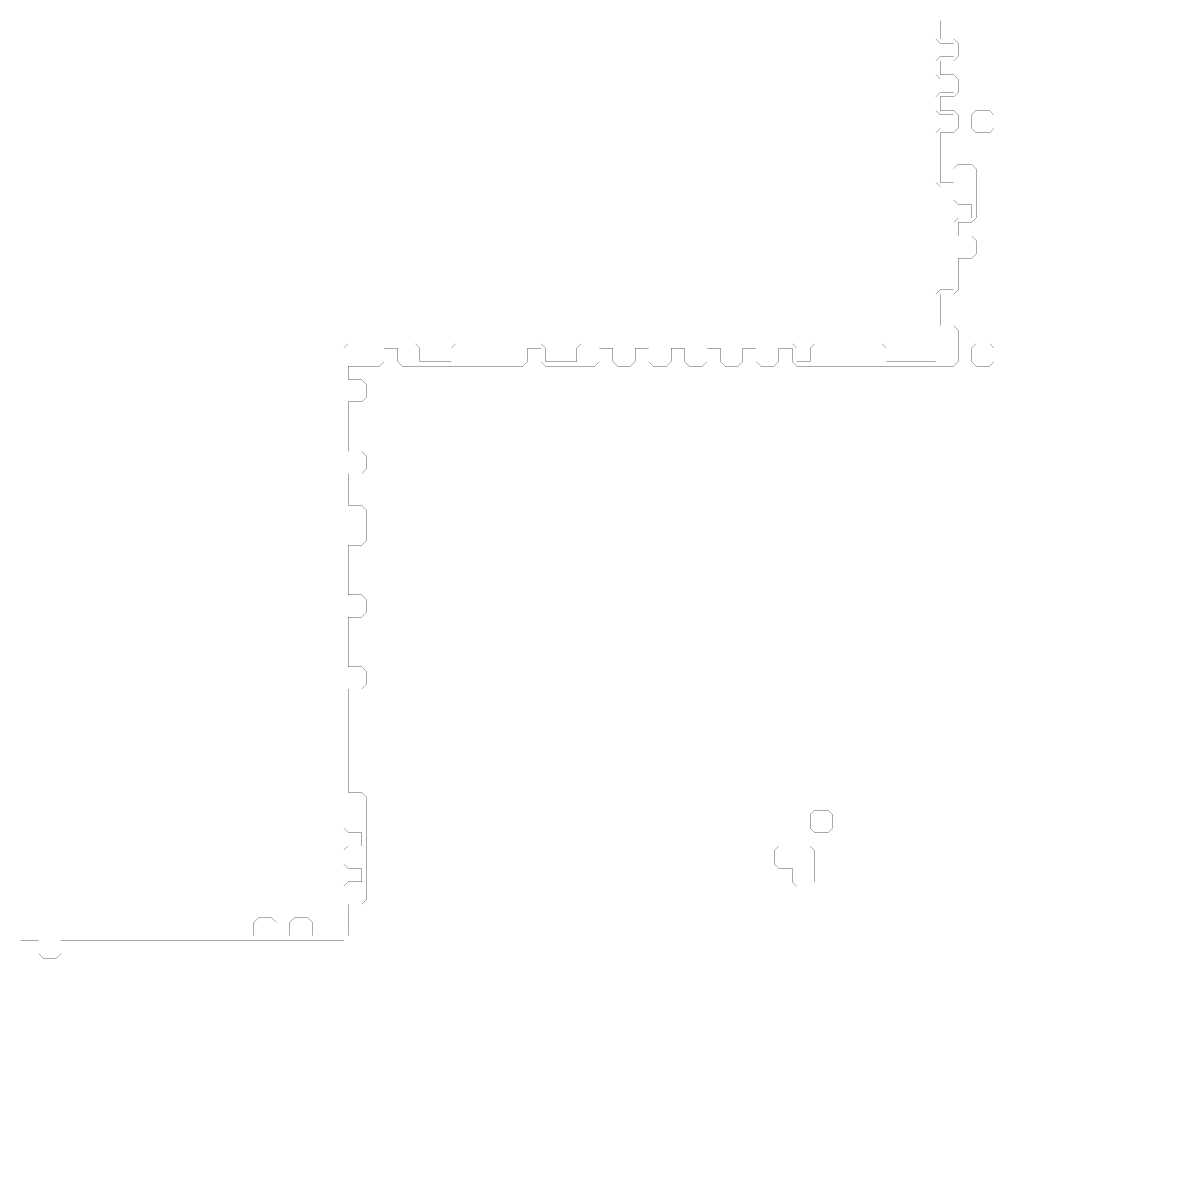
# Model space of a CAD drawing. Header units: metres. Extents: x 0 to 4990, y -4990 to 0.
# Drawn here: x 2495 to 4990, y -4990 to -2495 of the extents above; entities that cross this region are included whole.
import ezdxf

# ---------------------------------------------------------------- set-up
doc = ezdxf.new("R2010")
doc.units = ezdxf.units.M
doc.layers.add('conductor', color=1, linetype='Continuous')
doc.layers.add('substrate', color=5, linetype='Continuous')

msp = doc.modelspace()

# ---------------------------------------------------------------- linework, layer by layer
at = {"layer": 'conductor', "const_width": 0.5}
msp.add_lwpolyline([(2490.234375, -4482.421875), (2500, -4482.421875), (2509.765625, -4482.421875), (2519.53125, -4482.421875), (2529.296875, -4482.421875), (2539.0625, -4482.421875), (2548.828125, -4482.421875), (2558.59375, -4482.421875), (2568.359375, -4482.421875), (2578.125, -4482.421875), (2587.890625, -4482.421875), (2597.65625, -4482.421875), (2607.421875, -4482.421875), (2617.1875, -4482.421875), (2626.953125, -4482.421875), (2636.71875, -4482.421875), (2646.484375, -4482.421875), (2656.25, -4482.421875), (2666.015625, -4482.421875), (2675.78125, -4482.421875), (2685.546875, -4482.421875), (2695.3125, -4482.421875), (2705.078125, -4482.421875), (2714.84375, -4482.421875), (2724.609375, -4482.421875), (2734.375, -4482.421875), (2744.140625, -4482.421875), (2753.90625, -4482.421875), (2763.671875, -4482.421875), (2773.4375, -4482.421875), (2783.203125, -4482.421875), (2792.96875, -4482.421875), (2802.734375, -4482.421875), (2812.5, -4482.421875), (2822.265625, -4482.421875), (2832.03125, -4482.421875), (2841.796875, -4482.421875), (2851.5625, -4482.421875), (2861.328125, -4482.421875), (2871.09375, -4482.421875), (2880.859375, -4482.421875), (2890.625, -4482.421875), (2900.390625, -4482.421875), (2910.15625, -4482.421875), (2919.921875, -4482.421875), (2929.6875, -4482.421875), (2939.453125, -4482.421875), (2949.21875, -4482.421875), (2958.984375, -4482.421875), (2968.75, -4482.421875), (2978.515625, -4482.421875), (2988.28125, -4482.421875), (2998.046875, -4482.421875), (2998.046875, -4472.65625), (2998.046875, -4462.890625), (2998.046875, -4453.125), (3007.8125, -4443.359375), (3017.578125, -4443.359375), (3027.34375, -4443.359375), (3037.109375, -4443.359375), (3046.875, -4453.125), (3046.875, -4462.890625), (3046.875, -4472.65625), (3046.875, -4482.421875), (3056.640625, -4482.421875), (3066.40625, -4482.421875), (3076.171875, -4482.421875), (3076.171875, -4472.65625), (3076.171875, -4462.890625), (3076.171875, -4453.125), (3085.9375, -4443.359375), (3095.703125, -4443.359375), (3105.46875, -4443.359375), (3115.234375, -4443.359375), (3125, -4453.125), (3125, -4462.890625), (3125, -4472.65625), (3125, -4482.421875), (3134.765625, -4482.421875), (3144.53125, -4482.421875), (3154.296875, -4482.421875), (3164.0625, -4482.421875), (3173.828125, -4482.421875), (3183.59375, -4482.421875), (3193.359375, -4482.421875), (3193.359375, -4472.65625), (3193.359375, -4462.890625), (3193.359375, -4453.125), (3193.359375, -4443.359375), (3193.359375, -4433.59375), (3193.359375, -4423.828125), (3193.359375, -4414.0625), (3193.359375, -4404.296875), (3193.359375, -4394.53125), (3193.359375, -4384.765625), (3193.359375, -4375), (3203.125, -4365.234375), (3212.890625, -4365.234375), (3222.65625, -4365.234375), (3232.421875, -4365.234375), (3232.421875, -4355.46875), (3232.421875, -4345.703125), (3232.421875, -4335.9375), (3222.65625, -4335.9375), (3212.890625, -4335.9375), (3203.125, -4335.9375), (3193.359375, -4326.171875), (3193.359375, -4316.40625), (3193.359375, -4306.640625), (3193.359375, -4296.875), (3203.125, -4287.109375), (3212.890625, -4287.109375), (3222.65625, -4287.109375), (3232.421875, -4287.109375), (3232.421875, -4277.34375), (3232.421875, -4267.578125), (3232.421875, -4257.8125), (3222.65625, -4257.8125), (3212.890625, -4257.8125), (3203.125, -4257.8125), (3193.359375, -4248.046875), (3193.359375, -4238.28125), (3193.359375, -4228.515625), (3193.359375, -4218.75), (3193.359375, -4208.984375), (3193.359375, -4199.21875), (3193.359375, -4189.453125), (3193.359375, -4179.6875), (3193.359375, -4169.921875), (3193.359375, -4160.15625), (3193.359375, -4150.390625), (3193.359375, -4140.625), (3193.359375, -4130.859375), (3193.359375, -4121.09375), (3193.359375, -4111.328125), (3193.359375, -4101.5625), (3193.359375, -4091.796875), (3193.359375, -4082.03125), (3193.359375, -4072.265625), (3193.359375, -4062.5), (3193.359375, -4052.734375), (3193.359375, -4042.96875), (3193.359375, -4033.203125), (3193.359375, -4023.4375), (3193.359375, -4013.671875), (3193.359375, -4003.90625), (3193.359375, -3994.140625), (3193.359375, -3984.375), (3193.359375, -3974.609375), (3193.359375, -3964.84375), (3193.359375, -3955.078125), (3193.359375, -3945.3125), (3193.359375, -3935.546875), (3193.359375, -3925.78125), (3193.359375, -3916.015625), (3193.359375, -3906.25), (3193.359375, -3896.484375), (3193.359375, -3886.71875), (3193.359375, -3876.953125), (3193.359375, -3867.1875), (3193.359375, -3857.421875), (3193.359375, -3847.65625), (3193.359375, -3837.890625), (3193.359375, -3828.125), (3193.359375, -3818.359375), (3193.359375, -3808.59375), (3193.359375, -3798.828125), (3193.359375, -3789.0625), (3193.359375, -3779.296875), (3193.359375, -3769.53125), (3193.359375, -3759.765625), (3193.359375, -3750), (3193.359375, -3740.234375), (3193.359375, -3730.46875), (3193.359375, -3720.703125), (3193.359375, -3710.9375), (3193.359375, -3701.171875), (3193.359375, -3691.40625), (3193.359375, -3681.640625), (3193.359375, -3671.875), (3193.359375, -3662.109375), (3193.359375, -3652.34375), (3193.359375, -3642.578125), (3193.359375, -3632.8125), (3193.359375, -3623.046875), (3193.359375, -3613.28125), (3193.359375, -3603.515625), (3193.359375, -3593.75), (3193.359375, -3583.984375), (3193.359375, -3574.21875), (3193.359375, -3564.453125), (3193.359375, -3554.6875), (3193.359375, -3544.921875), (3193.359375, -3535.15625), (3193.359375, -3525.390625), (3193.359375, -3515.625), (3193.359375, -3505.859375), (3193.359375, -3496.09375), (3193.359375, -3486.328125), (3193.359375, -3476.5625), (3193.359375, -3466.796875), (3193.359375, -3457.03125), (3193.359375, -3447.265625), (3193.359375, -3437.5), (3193.359375, -3427.734375), (3193.359375, -3417.96875), (3193.359375, -3408.203125), (3193.359375, -3398.4375), (3193.359375, -3388.671875), (3193.359375, -3378.90625), (3193.359375, -3369.140625), (3193.359375, -3359.375), (3193.359375, -3349.609375), (3193.359375, -3339.84375), (3193.359375, -3330.078125), (3193.359375, -3320.3125), (3193.359375, -3310.546875), (3193.359375, -3300.78125), (3193.359375, -3291.015625), (3193.359375, -3281.25), (3193.359375, -3271.484375), (3193.359375, -3261.71875), (3193.359375, -3251.953125), (3193.359375, -3242.1875), (3193.359375, -3232.421875), (3193.359375, -3222.65625), (3193.359375, -3212.890625), (3193.359375, -3203.125), (3203.125, -3193.359375), (3212.890625, -3193.359375), (3222.65625, -3193.359375), (3232.421875, -3193.359375), (3242.1875, -3193.359375), (3251.953125, -3193.359375), (3261.71875, -3193.359375), (3271.484375, -3193.359375), (3281.25, -3193.359375), (3291.015625, -3193.359375), (3300.78125, -3193.359375), (3310.546875, -3193.359375), (3320.3125, -3193.359375), (3330.078125, -3193.359375), (3339.84375, -3193.359375), (3349.609375, -3193.359375), (3359.375, -3203.125), (3359.375, -3212.890625), (3359.375, -3222.65625), (3359.375, -3232.421875), (3369.140625, -3232.421875), (3378.90625, -3232.421875), (3388.671875, -3232.421875), (3398.4375, -3232.421875), (3408.203125, -3232.421875), (3417.96875, -3232.421875), (3427.734375, -3232.421875), (3427.734375, -3222.65625), (3427.734375, -3212.890625), (3427.734375, -3203.125), (3437.5, -3193.359375), (3447.265625, -3193.359375), (3457.03125, -3193.359375), (3466.796875, -3193.359375), (3476.5625, -3193.359375), (3486.328125, -3193.359375), (3496.09375, -3193.359375), (3505.859375, -3193.359375), (3515.625, -3193.359375), (3525.390625, -3193.359375), (3535.15625, -3193.359375), (3544.921875, -3193.359375), (3554.6875, -3193.359375), (3564.453125, -3193.359375), (3574.21875, -3193.359375), (3583.984375, -3193.359375), (3593.75, -3193.359375), (3603.515625, -3193.359375), (3613.28125, -3193.359375), (3623.046875, -3193.359375), (3632.8125, -3203.125), (3632.8125, -3212.890625), (3632.8125, -3222.65625), (3632.8125, -3232.421875), (3642.578125, -3232.421875), (3652.34375, -3232.421875), (3662.109375, -3232.421875), (3671.875, -3232.421875), (3681.640625, -3232.421875), (3691.40625, -3232.421875), (3701.171875, -3232.421875), (3701.171875, -3222.65625), (3701.171875, -3212.890625), (3701.171875, -3203.125), (3710.9375, -3193.359375), (3720.703125, -3193.359375), (3730.46875, -3193.359375), (3740.234375, -3193.359375), (3750, -3193.359375), (3759.765625, -3193.359375), (3769.53125, -3193.359375), (3779.296875, -3193.359375), (3789.0625, -3193.359375), (3798.828125, -3193.359375), (3808.59375, -3193.359375), (3818.359375, -3193.359375), (3828.125, -3193.359375), (3837.890625, -3193.359375), (3847.65625, -3193.359375), (3857.421875, -3193.359375), (3867.1875, -3193.359375), (3876.953125, -3193.359375), (3886.71875, -3193.359375), (3896.484375, -3193.359375), (3906.25, -3193.359375), (3916.015625, -3193.359375), (3925.78125, -3193.359375), (3935.546875, -3193.359375), (3945.3125, -3193.359375), (3955.078125, -3193.359375), (3964.84375, -3193.359375), (3974.609375, -3193.359375), (3984.375, -3193.359375), (3994.140625, -3193.359375), (4003.90625, -3193.359375), (4013.671875, -3193.359375), (4023.4375, -3193.359375), (4033.203125, -3193.359375), (4042.96875, -3193.359375), (4052.734375, -3193.359375), (4062.5, -3193.359375), (4072.265625, -3193.359375), (4082.03125, -3193.359375), (4091.796875, -3193.359375), (4101.5625, -3193.359375), (4111.328125, -3193.359375), (4121.09375, -3193.359375), (4130.859375, -3193.359375), (4140.625, -3193.359375), (4150.390625, -3193.359375), (4160.15625, -3193.359375), (4169.921875, -3193.359375), (4179.6875, -3203.125), (4179.6875, -3212.890625), (4179.6875, -3222.65625), (4179.6875, -3232.421875), (4189.453125, -3232.421875), (4199.21875, -3232.421875), (4208.984375, -3232.421875), (4208.984375, -3222.65625), (4208.984375, -3212.890625), (4208.984375, -3203.125), (4218.75, -3193.359375), (4228.515625, -3193.359375), (4238.28125, -3193.359375), (4248.046875, -3193.359375), (4257.8125, -3193.359375), (4267.578125, -3193.359375), (4277.34375, -3193.359375), (4287.109375, -3193.359375), (4296.875, -3193.359375), (4306.640625, -3193.359375), (4316.40625, -3193.359375), (4326.171875, -3193.359375), (4335.9375, -3193.359375), (4345.703125, -3193.359375), (4355.46875, -3193.359375), (4365.234375, -3193.359375), (4375, -3203.125), (4375, -3212.890625), (4375, -3222.65625), (4375, -3232.421875), (4384.765625, -3232.421875), (4394.53125, -3232.421875), (4404.296875, -3232.421875), (4414.0625, -3232.421875), (4423.828125, -3232.421875), (4433.59375, -3232.421875), (4443.359375, -3232.421875), (4453.125, -3232.421875), (4462.890625, -3232.421875), (4472.65625, -3232.421875), (4482.421875, -3232.421875), (4482.421875, -3222.65625), (4482.421875, -3212.890625), (4482.421875, -3203.125), (4482.421875, -3193.359375), (4482.421875, -3183.59375), (4482.421875, -3173.828125), (4482.421875, -3164.0625), (4482.421875, -3154.296875), (4482.421875, -3144.53125), (4482.421875, -3134.765625), (4482.421875, -3125), (4482.421875, -3115.234375), (4482.421875, -3105.46875), (4482.421875, -3095.703125), (4482.421875, -3085.9375), (4492.1875, -3076.171875), (4501.953125, -3076.171875), (4511.71875, -3076.171875), (4521.484375, -3076.171875), (4521.484375, -3066.40625), (4521.484375, -3056.640625), (4521.484375, -3046.875), (4521.484375, -3037.109375), (4521.484375, -3027.34375), (4521.484375, -3017.578125), (4521.484375, -3007.8125), (4521.484375, -2998.046875), (4521.484375, -2988.28125), (4521.484375, -2978.515625), (4521.484375, -2968.75), (4521.484375, -2958.984375), (4521.484375, -2949.21875), (4521.484375, -2939.453125), (4521.484375, -2929.6875), (4531.25, -2919.921875), (4541.015625, -2919.921875), (4550.78125, -2919.921875), (4560.546875, -2919.921875), (4560.546875, -2910.15625), (4560.546875, -2900.390625), (4560.546875, -2890.625), (4550.78125, -2890.625), (4541.015625, -2890.625), (4531.25, -2890.625), (4521.484375, -2880.859375), (4521.484375, -2871.09375), (4521.484375, -2861.328125), (4521.484375, -2851.5625), (4511.71875, -2851.5625), (4501.953125, -2851.5625), (4492.1875, -2851.5625), (4482.421875, -2841.796875), (4482.421875, -2832.03125), (4482.421875, -2822.265625), (4482.421875, -2812.5), (4482.421875, -2802.734375), (4482.421875, -2792.96875), (4482.421875, -2783.203125), (4482.421875, -2773.4375), (4482.421875, -2763.671875), (4482.421875, -2753.90625), (4482.421875, -2744.140625), (4482.421875, -2734.375), (4492.1875, -2724.609375), (4501.953125, -2724.609375), (4511.71875, -2724.609375), (4521.484375, -2724.609375), (4521.484375, -2714.84375), (4521.484375, -2705.078125), (4521.484375, -2695.3125), (4511.71875, -2695.3125), (4501.953125, -2695.3125), (4492.1875, -2695.3125), (4482.421875, -2685.546875), (4482.421875, -2675.78125), (4482.421875, -2666.015625), (4482.421875, -2656.25), (4492.1875, -2646.484375), (4501.953125, -2646.484375), (4511.71875, -2646.484375), (4521.484375, -2646.484375), (4521.484375, -2636.71875), (4521.484375, -2626.953125), (4521.484375, -2617.1875), (4511.71875, -2617.1875), (4501.953125, -2617.1875), (4492.1875, -2617.1875), (4482.421875, -2607.421875), (4482.421875, -2597.65625), (4482.421875, -2587.890625), (4482.421875, -2578.125), (4492.1875, -2568.359375), (4501.953125, -2568.359375), (4511.71875, -2568.359375), (4521.484375, -2568.359375), (4521.484375, -2558.59375), (4521.484375, -2548.828125), (4521.484375, -2539.0625), (4511.71875, -2539.0625), (4501.953125, -2539.0625), (4492.1875, -2539.0625), (4482.421875, -2529.296875), (4482.421875, -2519.53125), (4482.421875, -2509.765625), (4482.421875, -2500), (4482.421875, -2490.234375)], dxfattribs=at)
at = {"layer": 'substrate', "const_width": 0.5}
for points in [[(2490.234375, -4990.234375), (2500, -4990.234375), (2509.765625, -4990.234375), (2519.53125, -4990.234375), (2529.296875, -4990.234375), (2539.0625, -4990.234375), (2548.828125, -4990.234375), (2558.59375, -4990.234375), (2568.359375, -4990.234375), (2578.125, -4990.234375), (2587.890625, -4990.234375), (2597.65625, -4990.234375), (2607.421875, -4990.234375), (2617.1875, -4990.234375), (2626.953125, -4990.234375), (2636.71875, -4990.234375), (2646.484375, -4990.234375), (2656.25, -4990.234375), (2666.015625, -4990.234375), (2675.78125, -4990.234375), (2685.546875, -4990.234375), (2695.3125, -4990.234375), (2705.078125, -4990.234375), (2714.84375, -4990.234375), (2724.609375, -4990.234375), (2734.375, -4990.234375), (2744.140625, -4990.234375), (2753.90625, -4990.234375), (2763.671875, -4990.234375), (2773.4375, -4990.234375), (2783.203125, -4990.234375), (2792.96875, -4990.234375), (2802.734375, -4990.234375), (2812.5, -4990.234375), (2822.265625, -4990.234375), (2832.03125, -4990.234375), (2841.796875, -4990.234375), (2851.5625, -4990.234375), (2861.328125, -4990.234375), (2871.09375, -4990.234375), (2880.859375, -4990.234375), (2890.625, -4990.234375), (2900.390625, -4990.234375), (2910.15625, -4990.234375), (2919.921875, -4990.234375), (2929.6875, -4990.234375), (2939.453125, -4990.234375), (2949.21875, -4990.234375), (2958.984375, -4990.234375), (2968.75, -4990.234375), (2978.515625, -4990.234375), (2988.28125, -4990.234375), (2998.046875, -4990.234375), (3007.8125, -4990.234375), (3017.578125, -4990.234375), (3027.34375, -4990.234375), (3037.109375, -4990.234375), (3046.875, -4990.234375), (3056.640625, -4990.234375), (3066.40625, -4990.234375), (3076.171875, -4990.234375), (3085.9375, -4990.234375), (3095.703125, -4990.234375), (3105.46875, -4990.234375), (3115.234375, -4990.234375), (3125, -4990.234375), (3134.765625, -4990.234375), (3144.53125, -4990.234375), (3154.296875, -4990.234375), (3164.0625, -4990.234375), (3173.828125, -4990.234375), (3183.59375, -4990.234375), (3193.359375, -4990.234375), (3203.125, -4990.234375), (3212.890625, -4990.234375), (3222.65625, -4990.234375), (3232.421875, -4990.234375), (3242.1875, -4990.234375), (3251.953125, -4990.234375), (3261.71875, -4990.234375), (3271.484375, -4990.234375), (3281.25, -4990.234375), (3291.015625, -4990.234375), (3300.78125, -4990.234375), (3310.546875, -4990.234375), (3320.3125, -4990.234375), (3330.078125, -4990.234375), (3339.84375, -4990.234375), (3349.609375, -4990.234375), (3359.375, -4990.234375), (3369.140625, -4990.234375), (3378.90625, -4990.234375), (3388.671875, -4990.234375), (3398.4375, -4990.234375), (3408.203125, -4990.234375), (3417.96875, -4990.234375), (3427.734375, -4990.234375), (3437.5, -4990.234375), (3447.265625, -4990.234375), (3457.03125, -4990.234375), (3466.796875, -4990.234375), (3476.5625, -4990.234375), (3486.328125, -4990.234375), (3496.09375, -4990.234375), (3505.859375, -4990.234375), (3515.625, -4990.234375), (3525.390625, -4990.234375), (3535.15625, -4990.234375), (3544.921875, -4990.234375), (3554.6875, -4990.234375), (3564.453125, -4990.234375), (3574.21875, -4990.234375), (3583.984375, -4990.234375), (3593.75, -4990.234375), (3603.515625, -4990.234375), (3613.28125, -4990.234375), (3623.046875, -4990.234375), (3632.8125, -4990.234375), (3642.578125, -4990.234375), (3652.34375, -4990.234375), (3662.109375, -4990.234375), (3671.875, -4990.234375), (3681.640625, -4990.234375), (3691.40625, -4990.234375), (3701.171875, -4990.234375), (3710.9375, -4990.234375), (3720.703125, -4990.234375), (3730.46875, -4990.234375), (3740.234375, -4990.234375), (3750, -4990.234375), (3759.765625, -4990.234375), (3769.53125, -4990.234375), (3779.296875, -4990.234375), (3789.0625, -4990.234375), (3798.828125, -4990.234375), (3808.59375, -4990.234375), (3818.359375, -4990.234375), (3828.125, -4990.234375), (3837.890625, -4990.234375), (3847.65625, -4990.234375), (3857.421875, -4990.234375), (3867.1875, -4990.234375), (3876.953125, -4990.234375), (3886.71875, -4990.234375), (3896.484375, -4990.234375), (3906.25, -4990.234375), (3916.015625, -4990.234375), (3925.78125, -4990.234375), (3935.546875, -4990.234375), (3945.3125, -4990.234375), (3955.078125, -4990.234375), (3964.84375, -4990.234375), (3974.609375, -4990.234375), (3984.375, -4990.234375), (3994.140625, -4990.234375), (4003.90625, -4990.234375), (4013.671875, -4990.234375), (4023.4375, -4990.234375), (4033.203125, -4990.234375), (4042.96875, -4990.234375), (4052.734375, -4990.234375), (4062.5, -4990.234375), (4072.265625, -4990.234375), (4082.03125, -4990.234375), (4091.796875, -4990.234375), (4101.5625, -4990.234375), (4111.328125, -4990.234375), (4121.09375, -4990.234375), (4130.859375, -4990.234375), (4140.625, -4990.234375), (4150.390625, -4990.234375), (4160.15625, -4990.234375), (4169.921875, -4990.234375), (4179.6875, -4990.234375), (4189.453125, -4990.234375), (4199.21875, -4990.234375), (4208.984375, -4990.234375), (4218.75, -4990.234375), (4228.515625, -4990.234375), (4238.28125, -4990.234375), (4248.046875, -4990.234375), (4257.8125, -4990.234375), (4267.578125, -4990.234375), (4277.34375, -4990.234375), (4287.109375, -4990.234375), (4296.875, -4990.234375), (4306.640625, -4990.234375), (4316.40625, -4990.234375), (4326.171875, -4990.234375), (4335.9375, -4990.234375), (4345.703125, -4990.234375), (4355.46875, -4990.234375), (4365.234375, -4990.234375), (4375, -4990.234375), (4384.765625, -4990.234375), (4394.53125, -4990.234375), (4404.296875, -4990.234375), (4414.0625, -4990.234375), (4423.828125, -4990.234375), (4433.59375, -4990.234375), (4443.359375, -4990.234375), (4453.125, -4990.234375), (4462.890625, -4990.234375), (4472.65625, -4990.234375), (4482.421875, -4990.234375), (4492.1875, -4990.234375), (4501.953125, -4990.234375), (4511.71875, -4990.234375), (4521.484375, -4990.234375), (4531.25, -4990.234375), (4541.015625, -4990.234375), (4550.78125, -4990.234375), (4560.546875, -4990.234375), (4570.3125, -4990.234375), (4580.078125, -4990.234375), (4589.84375, -4990.234375), (4599.609375, -4990.234375), (4609.375, -4990.234375), (4619.140625, -4990.234375), (4628.90625, -4990.234375), (4638.671875, -4990.234375), (4648.4375, -4990.234375), (4658.203125, -4990.234375), (4667.96875, -4990.234375), (4677.734375, -4990.234375), (4687.5, -4990.234375), (4697.265625, -4990.234375), (4707.03125, -4990.234375), (4716.796875, -4990.234375), (4726.5625, -4990.234375), (4736.328125, -4990.234375), (4746.09375, -4990.234375), (4755.859375, -4990.234375), (4765.625, -4990.234375), (4775.390625, -4990.234375), (4785.15625, -4990.234375), (4794.921875, -4990.234375), (4804.6875, -4990.234375), (4814.453125, -4990.234375), (4824.21875, -4990.234375), (4833.984375, -4990.234375), (4843.75, -4990.234375), (4853.515625, -4990.234375), (4863.28125, -4990.234375), (4873.046875, -4990.234375), (4882.8125, -4990.234375), (4892.578125, -4990.234375), (4902.34375, -4990.234375), (4912.109375, -4990.234375), (4921.875, -4990.234375), (4931.640625, -4990.234375), (4941.40625, -4990.234375), (4951.171875, -4990.234375), (4960.9375, -4990.234375), (4970.703125, -4990.234375), (4980.46875, -4990.234375), (4990.234375, -4990.234375), (4990.234375, -4980.46875), (4990.234375, -4970.703125), (4990.234375, -4960.9375), (4990.234375, -4951.171875), (4990.234375, -4941.40625), (4990.234375, -4931.640625), (4990.234375, -4921.875), (4990.234375, -4912.109375), (4990.234375, -4902.34375), (4990.234375, -4892.578125), (4990.234375, -4882.8125), (4990.234375, -4873.046875), (4990.234375, -4863.28125), (4990.234375, -4853.515625), (4990.234375, -4843.75), (4990.234375, -4833.984375), (4990.234375, -4824.21875), (4990.234375, -4814.453125), (4990.234375, -4804.6875), (4990.234375, -4794.921875), (4990.234375, -4785.15625), (4990.234375, -4775.390625), (4990.234375, -4765.625), (4990.234375, -4755.859375), (4990.234375, -4746.09375), (4990.234375, -4736.328125), (4990.234375, -4726.5625), (4990.234375, -4716.796875), (4990.234375, -4707.03125), (4990.234375, -4697.265625), (4990.234375, -4687.5), (4990.234375, -4677.734375), (4990.234375, -4667.96875), (4990.234375, -4658.203125), (4990.234375, -4648.4375), (4990.234375, -4638.671875), (4990.234375, -4628.90625), (4990.234375, -4619.140625), (4990.234375, -4609.375), (4990.234375, -4599.609375), (4990.234375, -4589.84375), (4990.234375, -4580.078125), (4990.234375, -4570.3125), (4990.234375, -4560.546875), (4990.234375, -4550.78125), (4990.234375, -4541.015625), (4990.234375, -4531.25), (4990.234375, -4521.484375), (4990.234375, -4511.71875), (4990.234375, -4501.953125), (4990.234375, -4492.1875), (4990.234375, -4482.421875), (4990.234375, -4472.65625), (4990.234375, -4462.890625), (4990.234375, -4453.125), (4990.234375, -4443.359375), (4990.234375, -4433.59375), (4990.234375, -4423.828125), (4990.234375, -4414.0625), (4990.234375, -4404.296875), (4990.234375, -4394.53125), (4990.234375, -4384.765625), (4990.234375, -4375), (4990.234375, -4365.234375), (4990.234375, -4355.46875), (4990.234375, -4345.703125), (4990.234375, -4335.9375), (4990.234375, -4326.171875), (4990.234375, -4316.40625), (4990.234375, -4306.640625), (4990.234375, -4296.875), (4990.234375, -4287.109375), (4990.234375, -4277.34375), (4990.234375, -4267.578125), (4990.234375, -4257.8125), (4990.234375, -4248.046875), (4990.234375, -4238.28125), (4990.234375, -4228.515625), (4990.234375, -4218.75), (4990.234375, -4208.984375), (4990.234375, -4199.21875), (4990.234375, -4189.453125), (4990.234375, -4179.6875), (4990.234375, -4169.921875), (4990.234375, -4160.15625), (4990.234375, -4150.390625), (4990.234375, -4140.625), (4990.234375, -4130.859375), (4990.234375, -4121.09375), (4990.234375, -4111.328125), (4990.234375, -4101.5625), (4990.234375, -4091.796875), (4990.234375, -4082.03125), (4990.234375, -4072.265625), (4990.234375, -4062.5), (4990.234375, -4052.734375), (4990.234375, -4042.96875), (4990.234375, -4033.203125), (4990.234375, -4023.4375), (4990.234375, -4013.671875), (4990.234375, -4003.90625), (4990.234375, -3994.140625), (4990.234375, -3984.375), (4990.234375, -3974.609375), (4990.234375, -3964.84375), (4990.234375, -3955.078125), (4990.234375, -3945.3125), (4990.234375, -3935.546875), (4990.234375, -3925.78125), (4990.234375, -3916.015625), (4990.234375, -3906.25), (4990.234375, -3896.484375), (4990.234375, -3886.71875), (4990.234375, -3876.953125), (4990.234375, -3867.1875), (4990.234375, -3857.421875), (4990.234375, -3847.65625), (4990.234375, -3837.890625), (4990.234375, -3828.125), (4990.234375, -3818.359375), (4990.234375, -3808.59375), (4990.234375, -3798.828125), (4990.234375, -3789.0625), (4990.234375, -3779.296875), (4990.234375, -3769.53125), (4990.234375, -3759.765625), (4990.234375, -3750), (4990.234375, -3740.234375), (4990.234375, -3730.46875), (4990.234375, -3720.703125), (4990.234375, -3710.9375), (4990.234375, -3701.171875), (4990.234375, -3691.40625), (4990.234375, -3681.640625), (4990.234375, -3671.875), (4990.234375, -3662.109375), (4990.234375, -3652.34375), (4990.234375, -3642.578125), (4990.234375, -3632.8125), (4990.234375, -3623.046875), (4990.234375, -3613.28125), (4990.234375, -3603.515625), (4990.234375, -3593.75), (4990.234375, -3583.984375), (4990.234375, -3574.21875), (4990.234375, -3564.453125), (4990.234375, -3554.6875), (4990.234375, -3544.921875), (4990.234375, -3535.15625), (4990.234375, -3525.390625), (4990.234375, -3515.625), (4990.234375, -3505.859375), (4990.234375, -3496.09375), (4990.234375, -3486.328125), (4990.234375, -3476.5625), (4990.234375, -3466.796875), (4990.234375, -3457.03125), (4990.234375, -3447.265625), (4990.234375, -3437.5), (4990.234375, -3427.734375), (4990.234375, -3417.96875), (4990.234375, -3408.203125), (4990.234375, -3398.4375), (4990.234375, -3388.671875), (4990.234375, -3378.90625), (4990.234375, -3369.140625), (4990.234375, -3359.375), (4990.234375, -3349.609375), (4990.234375, -3339.84375), (4990.234375, -3330.078125), (4990.234375, -3320.3125), (4990.234375, -3310.546875), (4990.234375, -3300.78125), (4990.234375, -3291.015625), (4990.234375, -3281.25), (4990.234375, -3271.484375), (4990.234375, -3261.71875), (4990.234375, -3251.953125), (4990.234375, -3242.1875), (4990.234375, -3232.421875), (4990.234375, -3222.65625), (4990.234375, -3212.890625), (4990.234375, -3203.125), (4990.234375, -3193.359375), (4990.234375, -3183.59375), (4990.234375, -3173.828125), (4990.234375, -3164.0625), (4990.234375, -3154.296875), (4990.234375, -3144.53125), (4990.234375, -3134.765625), (4990.234375, -3125), (4990.234375, -3115.234375), (4990.234375, -3105.46875), (4990.234375, -3095.703125), (4990.234375, -3085.9375), (4990.234375, -3076.171875), (4990.234375, -3066.40625), (4990.234375, -3056.640625), (4990.234375, -3046.875), (4990.234375, -3037.109375), (4990.234375, -3027.34375), (4990.234375, -3017.578125), (4990.234375, -3007.8125), (4990.234375, -2998.046875), (4990.234375, -2988.28125), (4990.234375, -2978.515625), (4990.234375, -2968.75), (4990.234375, -2958.984375), (4990.234375, -2949.21875), (4990.234375, -2939.453125), (4990.234375, -2929.6875), (4990.234375, -2919.921875), (4990.234375, -2910.15625), (4990.234375, -2900.390625), (4990.234375, -2890.625), (4990.234375, -2880.859375), (4990.234375, -2871.09375), (4990.234375, -2861.328125), (4990.234375, -2851.5625), (4990.234375, -2841.796875), (4990.234375, -2832.03125), (4990.234375, -2822.265625), (4990.234375, -2812.5), (4990.234375, -2802.734375), (4990.234375, -2792.96875), (4990.234375, -2783.203125), (4990.234375, -2773.4375), (4990.234375, -2763.671875), (4990.234375, -2753.90625), (4990.234375, -2744.140625), (4990.234375, -2734.375), (4990.234375, -2724.609375), (4990.234375, -2714.84375), (4990.234375, -2705.078125), (4990.234375, -2695.3125), (4990.234375, -2685.546875), (4990.234375, -2675.78125), (4990.234375, -2666.015625), (4990.234375, -2656.25), (4990.234375, -2646.484375), (4990.234375, -2636.71875), (4990.234375, -2626.953125), (4990.234375, -2617.1875), (4990.234375, -2607.421875), (4990.234375, -2597.65625), (4990.234375, -2587.890625), (4990.234375, -2578.125), (4990.234375, -2568.359375), (4990.234375, -2558.59375), (4990.234375, -2548.828125), (4990.234375, -2539.0625), (4990.234375, -2529.296875), (4990.234375, -2519.53125), (4990.234375, -2509.765625), (4990.234375, -2500), (4990.234375, -2490.234375)], [(4492.1875, -2490.234375), (4492.1875, -2500), (4492.1875, -2509.765625), (4492.1875, -2519.53125), (4492.1875, -2529.296875), (4501.953125, -2529.296875), (4511.71875, -2529.296875), (4521.484375, -2529.296875), (4531.25, -2539.0625), (4531.25, -2548.828125), (4531.25, -2558.59375), (4531.25, -2568.359375), (4521.484375, -2578.125), (4511.71875, -2578.125), (4501.953125, -2578.125), (4492.1875, -2578.125), (4492.1875, -2587.890625), (4492.1875, -2597.65625), (4492.1875, -2607.421875), (4501.953125, -2607.421875), (4511.71875, -2607.421875), (4521.484375, -2607.421875), (4531.25, -2617.1875), (4531.25, -2626.953125), (4531.25, -2636.71875), (4531.25, -2646.484375), (4521.484375, -2656.25), (4511.71875, -2656.25), (4501.953125, -2656.25), (4492.1875, -2656.25), (4492.1875, -2666.015625), (4492.1875, -2675.78125), (4492.1875, -2685.546875), (4501.953125, -2685.546875), (4511.71875, -2685.546875), (4521.484375, -2685.546875), (4531.25, -2695.3125), (4531.25, -2705.078125), (4531.25, -2714.84375), (4531.25, -2724.609375), (4521.484375, -2734.375), (4511.71875, -2734.375), (4501.953125, -2734.375), (4492.1875, -2734.375), (4492.1875, -2744.140625), (4492.1875, -2753.90625), (4492.1875, -2763.671875), (4492.1875, -2773.4375), (4492.1875, -2783.203125), (4492.1875, -2792.96875), (4492.1875, -2802.734375), (4492.1875, -2812.5), (4492.1875, -2822.265625), (4492.1875, -2832.03125), (4492.1875, -2841.796875), (4501.953125, -2841.796875), (4511.71875, -2841.796875), (4521.484375, -2841.796875), (4521.484375, -2832.03125), (4521.484375, -2822.265625), (4521.484375, -2812.5), (4531.25, -2802.734375), (4541.015625, -2802.734375), (4550.78125, -2802.734375), (4560.546875, -2802.734375), (4570.3125, -2812.5), (4570.3125, -2822.265625), (4570.3125, -2832.03125), (4570.3125, -2841.796875), (4570.3125, -2851.5625), (4570.3125, -2861.328125), (4570.3125, -2871.09375), (4570.3125, -2880.859375), (4570.3125, -2890.625), (4570.3125, -2900.390625), (4570.3125, -2910.15625), (4570.3125, -2919.921875), (4560.546875, -2929.6875), (4550.78125, -2929.6875), (4541.015625, -2929.6875), (4531.25, -2929.6875), (4531.25, -2939.453125), (4531.25, -2949.21875), (4531.25, -2958.984375), (4541.015625, -2958.984375), (4550.78125, -2958.984375), (4560.546875, -2958.984375), (4570.3125, -2968.75), (4570.3125, -2978.515625), (4570.3125, -2988.28125), (4570.3125, -2998.046875), (4560.546875, -3007.8125), (4550.78125, -3007.8125), (4541.015625, -3007.8125), (4531.25, -3007.8125), (4531.25, -3017.578125), (4531.25, -3027.34375), (4531.25, -3037.109375), (4531.25, -3046.875), (4531.25, -3056.640625), (4531.25, -3066.40625), (4531.25, -3076.171875), (4521.484375, -3085.9375), (4511.71875, -3085.9375), (4501.953125, -3085.9375), (4492.1875, -3085.9375), (4492.1875, -3095.703125), (4492.1875, -3105.46875), (4492.1875, -3115.234375), (4492.1875, -3125), (4492.1875, -3134.765625), (4492.1875, -3144.53125), (4492.1875, -3154.296875), (4501.953125, -3154.296875), (4511.71875, -3154.296875), (4521.484375, -3154.296875), (4531.25, -3164.0625), (4531.25, -3173.828125), (4531.25, -3183.59375), (4531.25, -3193.359375), (4531.25, -3203.125), (4531.25, -3212.890625), (4531.25, -3222.65625), (4531.25, -3232.421875), (4521.484375, -3242.1875), (4511.71875, -3242.1875), (4501.953125, -3242.1875), (4492.1875, -3242.1875), (4482.421875, -3242.1875), (4472.65625, -3242.1875), (4462.890625, -3242.1875), (4453.125, -3242.1875), (4443.359375, -3242.1875), (4433.59375, -3242.1875), (4423.828125, -3242.1875), (4414.0625, -3242.1875), (4404.296875, -3242.1875), (4394.53125, -3242.1875), (4384.765625, -3242.1875), (4375, -3242.1875), (4365.234375, -3242.1875), (4355.46875, -3242.1875), (4345.703125, -3242.1875), (4335.9375, -3242.1875), (4326.171875, -3242.1875), (4316.40625, -3242.1875), (4306.640625, -3242.1875), (4296.875, -3242.1875), (4287.109375, -3242.1875), (4277.34375, -3242.1875), (4267.578125, -3242.1875), (4257.8125, -3242.1875), (4248.046875, -3242.1875), (4238.28125, -3242.1875), (4228.515625, -3242.1875), (4218.75, -3242.1875), (4208.984375, -3242.1875), (4199.21875, -3242.1875), (4189.453125, -3242.1875), (4179.6875, -3242.1875), (4169.921875, -3232.421875), (4169.921875, -3222.65625), (4169.921875, -3212.890625), (4169.921875, -3203.125), (4160.15625, -3203.125), (4150.390625, -3203.125), (4140.625, -3203.125), (4140.625, -3212.890625), (4140.625, -3222.65625), (4140.625, -3232.421875), (4130.859375, -3242.1875), (4121.09375, -3242.1875), (4111.328125, -3242.1875), (4101.5625, -3242.1875), (4091.796875, -3232.421875), (4091.796875, -3222.65625), (4091.796875, -3212.890625), (4091.796875, -3203.125), (4082.03125, -3203.125), (4072.265625, -3203.125), (4062.5, -3203.125), (4062.5, -3212.890625), (4062.5, -3222.65625), (4062.5, -3232.421875), (4052.734375, -3242.1875), (4042.96875, -3242.1875), (4033.203125, -3242.1875), (4023.4375, -3242.1875), (4013.671875, -3232.421875), (4013.671875, -3222.65625), (4013.671875, -3212.890625), (4013.671875, -3203.125), (4003.90625, -3203.125), (3994.140625, -3203.125), (3984.375, -3203.125), (3984.375, -3212.890625), (3984.375, -3222.65625), (3984.375, -3232.421875), (3974.609375, -3242.1875), (3964.84375, -3242.1875), (3955.078125, -3242.1875), (3945.3125, -3242.1875), (3935.546875, -3232.421875), (3935.546875, -3222.65625), (3935.546875, -3212.890625), (3935.546875, -3203.125), (3925.78125, -3203.125), (3916.015625, -3203.125), (3906.25, -3203.125), (3906.25, -3212.890625), (3906.25, -3222.65625), (3906.25, -3232.421875), (3896.484375, -3242.1875), (3886.71875, -3242.1875), (3876.953125, -3242.1875), (3867.1875, -3242.1875), (3857.421875, -3232.421875), (3857.421875, -3222.65625), (3857.421875, -3212.890625), (3857.421875, -3203.125), (3847.65625, -3203.125), (3837.890625, -3203.125), (3828.125, -3203.125), (3828.125, -3212.890625), (3828.125, -3222.65625), (3828.125, -3232.421875), (3818.359375, -3242.1875), (3808.59375, -3242.1875), (3798.828125, -3242.1875), (3789.0625, -3242.1875), (3779.296875, -3232.421875), (3779.296875, -3222.65625), (3779.296875, -3212.890625), (3779.296875, -3203.125), (3769.53125, -3203.125), (3759.765625, -3203.125), (3750, -3203.125), (3750, -3212.890625), (3750, -3222.65625), (3750, -3232.421875), (3740.234375, -3242.1875), (3730.46875, -3242.1875), (3720.703125, -3242.1875), (3710.9375, -3242.1875), (3701.171875, -3242.1875), (3691.40625, -3242.1875), (3681.640625, -3242.1875), (3671.875, -3242.1875), (3662.109375, -3242.1875), (3652.34375, -3242.1875), (3642.578125, -3242.1875), (3632.8125, -3242.1875), (3623.046875, -3232.421875), (3623.046875, -3222.65625), (3623.046875, -3212.890625), (3623.046875, -3203.125), (3613.28125, -3203.125), (3603.515625, -3203.125), (3593.75, -3203.125), (3593.75, -3212.890625), (3593.75, -3222.65625), (3593.75, -3232.421875), (3583.984375, -3242.1875), (3574.21875, -3242.1875), (3564.453125, -3242.1875), (3554.6875, -3242.1875), (3544.921875, -3242.1875), (3535.15625, -3242.1875), (3525.390625, -3242.1875), (3515.625, -3242.1875), (3505.859375, -3242.1875), (3496.09375, -3242.1875), (3486.328125, -3242.1875), (3476.5625, -3242.1875), (3466.796875, -3242.1875), (3457.03125, -3242.1875), (3447.265625, -3242.1875), (3437.5, -3242.1875), (3427.734375, -3242.1875), (3417.96875, -3242.1875), (3408.203125, -3242.1875), (3398.4375, -3242.1875), (3388.671875, -3242.1875), (3378.90625, -3242.1875), (3369.140625, -3242.1875), (3359.375, -3242.1875), (3349.609375, -3242.1875), (3339.84375, -3242.1875), (3330.078125, -3242.1875), (3320.3125, -3242.1875), (3310.546875, -3232.421875), (3310.546875, -3222.65625), (3310.546875, -3212.890625), (3310.546875, -3203.125), (3300.78125, -3203.125), (3291.015625, -3203.125), (3281.25, -3203.125), (3281.25, -3212.890625), (3281.25, -3222.65625), (3281.25, -3232.421875), (3271.484375, -3242.1875), (3261.71875, -3242.1875), (3251.953125, -3242.1875), (3242.1875, -3242.1875), (3232.421875, -3242.1875), (3222.65625, -3242.1875), (3212.890625, -3242.1875), (3203.125, -3242.1875), (3203.125, -3251.953125), (3203.125, -3261.71875), (3203.125, -3271.484375), (3212.890625, -3271.484375), (3222.65625, -3271.484375), (3232.421875, -3271.484375), (3242.1875, -3281.25), (3242.1875, -3291.015625), (3242.1875, -3300.78125), (3242.1875, -3310.546875), (3232.421875, -3320.3125), (3222.65625, -3320.3125), (3212.890625, -3320.3125), (3203.125, -3320.3125), (3203.125, -3330.078125), (3203.125, -3339.84375), (3203.125, -3349.609375), (3203.125, -3359.375), (3203.125, -3369.140625), (3203.125, -3378.90625), (3203.125, -3388.671875), (3203.125, -3398.4375), (3203.125, -3408.203125), (3203.125, -3417.96875), (3203.125, -3427.734375), (3212.890625, -3427.734375), (3222.65625, -3427.734375), (3232.421875, -3427.734375), (3242.1875, -3437.5), (3242.1875, -3447.265625), (3242.1875, -3457.03125), (3242.1875, -3466.796875), (3232.421875, -3476.5625), (3222.65625, -3476.5625), (3212.890625, -3476.5625), (3203.125, -3476.5625), (3203.125, -3486.328125), (3203.125, -3496.09375), (3203.125, -3505.859375), (3203.125, -3515.625), (3203.125, -3525.390625), (3203.125, -3535.15625), (3203.125, -3544.921875), (3212.890625, -3544.921875), (3222.65625, -3544.921875), (3232.421875, -3544.921875), (3242.1875, -3554.6875), (3242.1875, -3564.453125), (3242.1875, -3574.21875), (3242.1875, -3583.984375), (3242.1875, -3593.75), (3242.1875, -3603.515625), (3242.1875, -3613.28125), (3242.1875, -3623.046875), (3232.421875, -3632.8125), (3222.65625, -3632.8125), (3212.890625, -3632.8125), (3203.125, -3632.8125), (3203.125, -3642.578125), (3203.125, -3652.34375), (3203.125, -3662.109375), (3203.125, -3671.875), (3203.125, -3681.640625), (3203.125, -3691.40625), (3203.125, -3701.171875), (3203.125, -3710.9375), (3203.125, -3720.703125), (3203.125, -3730.46875), (3203.125, -3740.234375), (3212.890625, -3740.234375), (3222.65625, -3740.234375), (3232.421875, -3740.234375), (3242.1875, -3750), (3242.1875, -3759.765625), (3242.1875, -3769.53125), (3242.1875, -3779.296875), (3232.421875, -3789.0625), (3222.65625, -3789.0625), (3212.890625, -3789.0625), (3203.125, -3789.0625), (3203.125, -3798.828125), (3203.125, -3808.59375), (3203.125, -3818.359375), (3203.125, -3828.125), (3203.125, -3837.890625), (3203.125, -3847.65625), (3203.125, -3857.421875), (3203.125, -3867.1875), (3203.125, -3876.953125), (3203.125, -3886.71875), (3203.125, -3896.484375), (3212.890625, -3896.484375), (3222.65625, -3896.484375), (3232.421875, -3896.484375), (3242.1875, -3906.25), (3242.1875, -3916.015625), (3242.1875, -3925.78125), (3242.1875, -3935.546875), (3232.421875, -3945.3125), (3222.65625, -3945.3125), (3212.890625, -3945.3125), (3203.125, -3945.3125), (3203.125, -3955.078125), (3203.125, -3964.84375), (3203.125, -3974.609375), (3203.125, -3984.375), (3203.125, -3994.140625), (3203.125, -4003.90625), (3203.125, -4013.671875), (3203.125, -4023.4375), (3203.125, -4033.203125), (3203.125, -4042.96875), (3203.125, -4052.734375), (3203.125, -4062.5), (3203.125, -4072.265625), (3203.125, -4082.03125), (3203.125, -4091.796875), (3203.125, -4101.5625), (3203.125, -4111.328125), (3203.125, -4121.09375), (3203.125, -4130.859375), (3203.125, -4140.625), (3203.125, -4150.390625), (3203.125, -4160.15625), (3203.125, -4169.921875), (3212.890625, -4169.921875), (3222.65625, -4169.921875), (3232.421875, -4169.921875), (3242.1875, -4179.6875), (3242.1875, -4189.453125), (3242.1875, -4199.21875), (3242.1875, -4208.984375), (3242.1875, -4218.75), (3242.1875, -4228.515625), (3242.1875, -4238.28125), (3242.1875, -4248.046875), (3242.1875, -4257.8125), (3242.1875, -4267.578125), (3242.1875, -4277.34375), (3242.1875, -4287.109375), (3242.1875, -4296.875), (3242.1875, -4306.640625), (3242.1875, -4316.40625), (3242.1875, -4326.171875), (3242.1875, -4335.9375), (3242.1875, -4345.703125), (3242.1875, -4355.46875), (3242.1875, -4365.234375), (3242.1875, -4375), (3242.1875, -4384.765625), (3242.1875, -4394.53125), (3242.1875, -4404.296875), (3232.421875, -4414.0625), (3222.65625, -4414.0625), (3212.890625, -4414.0625), (3203.125, -4414.0625), (3203.125, -4423.828125), (3203.125, -4433.59375), (3203.125, -4443.359375), (3203.125, -4453.125), (3203.125, -4462.890625), (3203.125, -4472.65625), (3203.125, -4482.421875), (3193.359375, -4492.1875), (3183.59375, -4492.1875), (3173.828125, -4492.1875), (3164.0625, -4492.1875), (3154.296875, -4492.1875), (3144.53125, -4492.1875), (3134.765625, -4492.1875), (3125, -4492.1875), (3115.234375, -4492.1875), (3105.46875, -4492.1875), (3095.703125, -4492.1875), (3085.9375, -4492.1875), (3076.171875, -4492.1875), (3066.40625, -4492.1875), (3056.640625, -4492.1875), (3046.875, -4492.1875), (3037.109375, -4492.1875), (3027.34375, -4492.1875), (3017.578125, -4492.1875), (3007.8125, -4492.1875), (2998.046875, -4492.1875), (2988.28125, -4492.1875), (2978.515625, -4492.1875), (2968.75, -4492.1875), (2958.984375, -4492.1875), (2949.21875, -4492.1875), (2939.453125, -4492.1875), (2929.6875, -4492.1875), (2919.921875, -4492.1875), (2910.15625, -4492.1875), (2900.390625, -4492.1875), (2890.625, -4492.1875), (2880.859375, -4492.1875), (2871.09375, -4492.1875), (2861.328125, -4492.1875), (2851.5625, -4492.1875), (2841.796875, -4492.1875), (2832.03125, -4492.1875), (2822.265625, -4492.1875), (2812.5, -4492.1875), (2802.734375, -4492.1875), (2792.96875, -4492.1875), (2783.203125, -4492.1875), (2773.4375, -4492.1875), (2763.671875, -4492.1875), (2753.90625, -4492.1875), (2744.140625, -4492.1875), (2734.375, -4492.1875), (2724.609375, -4492.1875), (2714.84375, -4492.1875), (2705.078125, -4492.1875), (2695.3125, -4492.1875), (2685.546875, -4492.1875), (2675.78125, -4492.1875), (2666.015625, -4492.1875), (2656.25, -4492.1875), (2646.484375, -4492.1875), (2636.71875, -4492.1875), (2626.953125, -4492.1875), (2617.1875, -4492.1875), (2607.421875, -4492.1875), (2597.65625, -4492.1875), (2587.890625, -4492.1875), (2578.125, -4492.1875), (2578.125, -4501.953125), (2578.125, -4511.71875), (2578.125, -4521.484375), (2568.359375, -4531.25), (2558.59375, -4531.25), (2548.828125, -4531.25), (2539.0625, -4531.25), (2529.296875, -4521.484375), (2529.296875, -4511.71875), (2529.296875, -4501.953125), (2529.296875, -4492.1875), (2519.53125, -4492.1875), (2509.765625, -4492.1875), (2500, -4492.1875), (2490.234375, -4492.1875)]]:
    msp.add_lwpolyline(points, dxfattribs=at)
for points in [[(4560.546875, -2695.3125), (4570.3125, -2685.546875), (4580.078125, -2685.546875), (4589.84375, -2685.546875), (4599.609375, -2685.546875), (4609.375, -2695.3125), (4609.375, -2705.078125), (4609.375, -2714.84375), (4609.375, -2724.609375), (4599.609375, -2734.375), (4589.84375, -2734.375), (4580.078125, -2734.375), (4570.3125, -2734.375), (4560.546875, -2724.609375), (4560.546875, -2714.84375), (4560.546875, -2705.078125)], [(4560.546875, -3203.125), (4570.3125, -3193.359375), (4580.078125, -3193.359375), (4589.84375, -3193.359375), (4599.609375, -3193.359375), (4609.375, -3203.125), (4609.375, -3212.890625), (4609.375, -3222.65625), (4609.375, -3232.421875), (4599.609375, -3242.1875), (4589.84375, -3242.1875), (4580.078125, -3242.1875), (4570.3125, -3242.1875), (4560.546875, -3232.421875), (4560.546875, -3222.65625), (4560.546875, -3212.890625)], [(4208.984375, -4218.75), (4218.75, -4208.984375), (4228.515625, -4208.984375), (4238.28125, -4208.984375), (4248.046875, -4208.984375), (4257.8125, -4218.75), (4257.8125, -4228.515625), (4257.8125, -4238.28125), (4257.8125, -4248.046875), (4248.046875, -4257.8125), (4238.28125, -4257.8125), (4228.515625, -4257.8125), (4218.75, -4257.8125), (4208.984375, -4248.046875), (4208.984375, -4238.28125), (4208.984375, -4228.515625)], [(4130.859375, -4296.875), (4140.625, -4287.109375), (4150.390625, -4287.109375), (4160.15625, -4287.109375), (4169.921875, -4287.109375), (4179.6875, -4287.109375), (4189.453125, -4287.109375), (4199.21875, -4287.109375), (4208.984375, -4287.109375), (4218.75, -4296.875), (4218.75, -4306.640625), (4218.75, -4316.40625), (4218.75, -4326.171875), (4218.75, -4335.9375), (4218.75, -4345.703125), (4218.75, -4355.46875), (4218.75, -4365.234375), (4208.984375, -4375), (4199.21875, -4375), (4189.453125, -4375), (4179.6875, -4375), (4169.921875, -4365.234375), (4169.921875, -4355.46875), (4169.921875, -4345.703125), (4169.921875, -4335.9375), (4160.15625, -4335.9375), (4150.390625, -4335.9375), (4140.625, -4335.9375), (4130.859375, -4326.171875), (4130.859375, -4316.40625), (4130.859375, -4306.640625)]]:
    msp.add_lwpolyline(points, close=True, dxfattribs=at)

doc.saveas('drawing.dxf')
